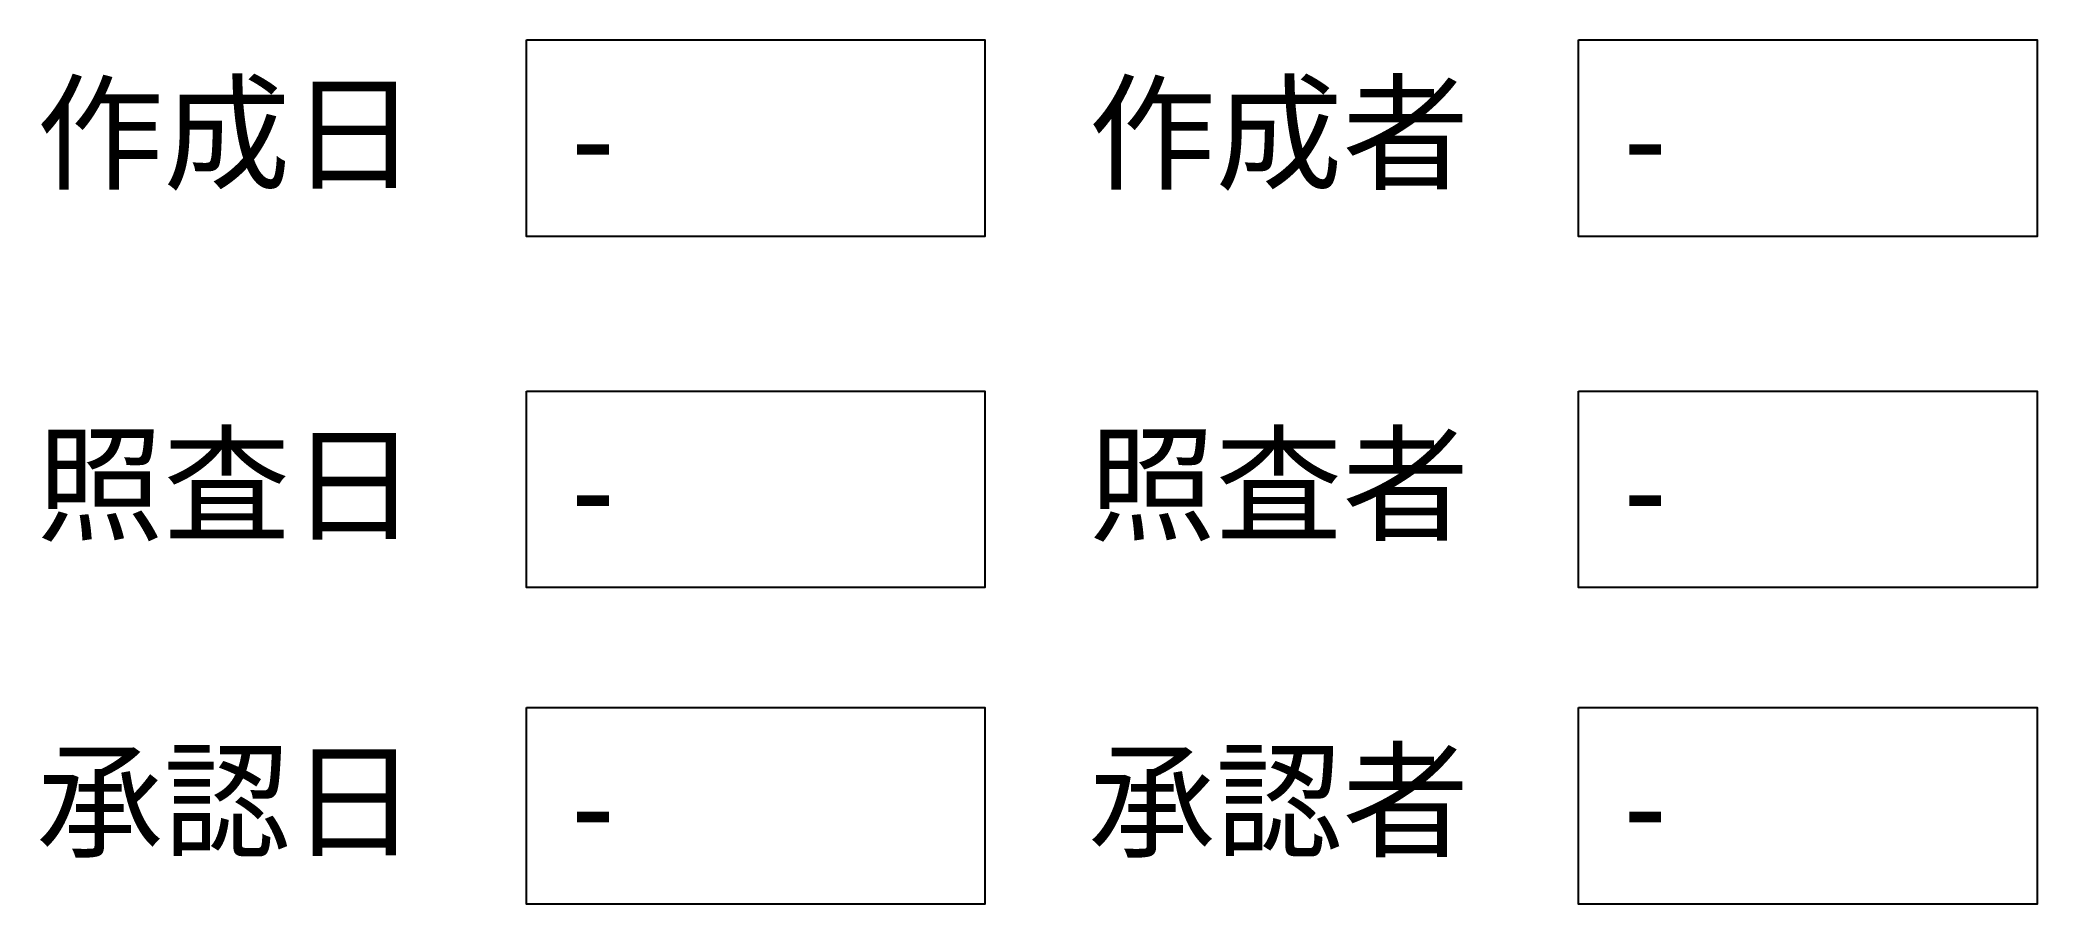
# Model space of a CAD drawing. Header units: millimetres. Extents: x 2182.6 to 2236.3, y 1791.9 to 1815.1.
import ezdxf

# ---------------------------------------------------------------- set-up
doc = ezdxf.new("R2010")
doc.units = ezdxf.units.MM
doc.styles.get("Standard").update_dxf_attribs({"font": 'arial.ttf'})

# ---------------------------------------------------------------- blocks, each defined once
blk = doc.blocks.new('DRAWN BY')
blk.add_lwpolyline([(0, 0), (12.32, 0), (12.32, -5.277), (0, -5.277)], close=True)
blk.add_attdef('作成者', (1.206, -3.907), '', height=2.5)
blk = doc.blocks.new('DRAWN BY 日付')
blk.add_lwpolyline([(0, 5.277), (12.32, 5.277), (12.32, 0), (0, 0)], close=True)
blk.add_attdef('作成日', (1.206, 1.37), '', height=2.5)
blk = doc.blocks.new('CHECKED BY 日付')
blk.add_lwpolyline([(0, 5.277), (12.32, 5.277), (12.32, 0), (0, 0)], close=True)
blk.add_attdef('照査日', (1.206, 1.37), '', height=2.5)
blk = doc.blocks.new('CHECKED BY')
blk.add_lwpolyline([(2223.985, 1805.646), (2236.306, 1805.646), (2236.306, 1800.369), (2223.985, 1800.369)], close=True)
blk.add_attdef('照査者', (2225.192, 1801.739), '', height=2.5)
blk = doc.blocks.new("APP'D BY 日付")
blk.add_lwpolyline([(0, 5.277), (12.32, 5.277), (12.32, 0), (0, 0)], close=True)
blk.add_attdef('承認日', (1.206, 1.37), '', height=2.5)
blk = doc.blocks.new("APP'D BY")
blk.add_lwpolyline([(0, 5.277), (12.32, 5.277), (12.32, 0), (0, 0)], close=True)
blk.add_attdef('承認者', (1.206, 1.37), '', height=2.5)

msp = doc.modelspace()

# ---------------------------------------------------------------- block references
for name, p, values in [('DRAWN BY 日付', (2195.709, 1809.799), {'作成日': '-'}), ('DRAWN BY', (2223.985, 1815.076), {'作成者': '-'}), ('CHECKED BY 日付', (2195.709, 1800.369), {'照査日': '-'}), ('CHECKED BY', (0, 0), {'照査者': '-'}), ("APP'D BY 日付", (2195.709, 1791.873), {'承認日': '-'}), ("APP'D BY", (2223.985, 1791.873), {'承認者': '-'})]:
    msp.add_blockref(name, p).add_auto_attribs(values)

# ---------------------------------------------------------------- texts
at = {"char_height": 2.5, "attachment_point": 1}
for s, insert in [('{\\fMS PGothic|b0|i0|c128|p50;作成日}', (2182.541, 1813.823)), ('{\\fMS PGothic|b0|i0|c128|p50;作成者}', (2210.817, 1813.823)), ('{\\fMS PGothic|b0|i0|c128|p50;照査日}', (2182.541, 1804.393)), ('{\\fMS PGothic|b0|i0|c128|p50;照査者}', (2210.817, 1804.393)), ('{\\fMS PGothic|b0|i0|c128|p50;承認日}', (2182.541, 1795.897)), ('{\\fMS PGothic|b0|i0|c128|p50;承認者}', (2210.817, 1795.897))]:
    msp.add_mtext_dynamic_manual_height_columns(s, width=12.03904, gutter_width=12.5, heights=[0], dxfattribs=dict(at, insert=insert))

doc.saveas('drawing.dxf')
